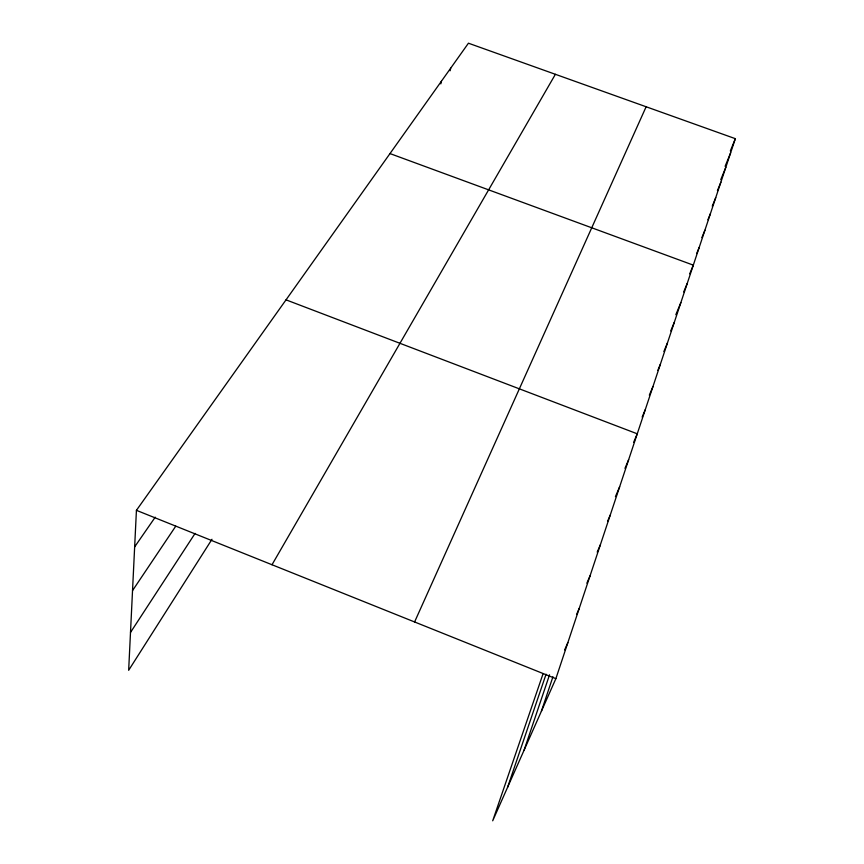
<?xml version="1.0" encoding="UTF-8"?>
<svg xmlns="http://www.w3.org/2000/svg" width="864" height="864" viewBox="0 0 864 864"><rect width="100%" height="100%" fill="white"/><g stroke="black" fill="none" stroke-linecap="round" stroke-linejoin="round"><path stroke-width="1.3" d="M543.121 673.574L492.696 820.8L555.876 678.661L735.34 138.672L468.439 43.2L136.426 510.332L128.66 670.291L211.982 539.276M440.824 83.873L441.385 81.259M450.122 70.772L450.695 68.17M541.393 711.256L552.938 676.771M524.113 750.125L549.547 674.795M507.6 787.277L546.07 674.222M730.339 150.952L735.34 138.672M725.123 166.32L730.663 152.723M720.76 179.669L725.846 167.227M717.422 190.642L720.868 182.207M712.249 206.172L715.727 197.683M707.897 219.791L710.402 213.689M701.87 237.611L704.905 230.245M696.665 253.562L699.203 247.385M689.71 273.823L693.306 265.14L389.988 153.576M683.705 291.946L687.193 283.532M675.832 314.69L680.854 302.616M670.734 330.912L674.276 322.412M663.876 351.508L667.44 342.976M657.774 370.462L660.334 364.349M649.339 395.161L652.946 386.575M642.146 417.085L645.257 409.709M633.593 442.433L637.254 433.804L286.027 299.851M624.964 468.353L628.646 459.702M615.427 496.66L619.65 486.767M607.586 521.251L610.243 515.084M597.197 552.118L600.394 544.72M586.861 583.168L590.069 575.791M576.558 614.509L579.236 608.386M564.635 649.933L567.853 642.632M414.59 621.961L646.132 106.758M272.009 564.743L555.39 74.304M130.496 632.448L195.091 533.39M132.527 590.598L175.748 526.187M134.644 546.901L155.218 517.18M136.426 510.332L555.876 678.661"/></g></svg>
